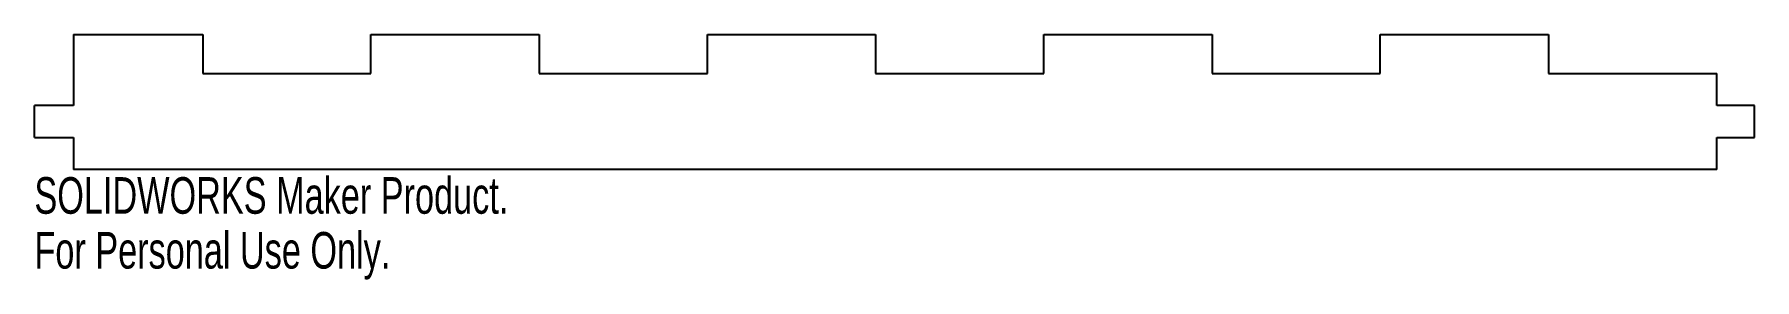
# Model space of a CAD drawing. Header units: millimetres. Extents: x -444 to -217, y -15 to 18.
import ezdxf

# ---------------------------------------------------------------- set-up
doc = ezdxf.new("R2010")
doc.units = ezdxf.units.MM
doc.styles.add('SLDTEXTSTYLE0', font='TXT', dxfattribs={"width": 0.7})

msp = doc.modelspace()

# ---------------------------------------------------------------- linework, layer by layer
at = {"color": 7, "linetype": 'Continuous', "lineweight": 25}
for p, q in [((-439.35, 17.85), (-422.27, 17.85)), ((-439.35, 17.85), (-439.35, 8.47)), ((-422.27, 17.85), (-422.27, 12.7)), ((-400.05, 17.85), (-377.82, 17.85)), ((-400.05, 12.7), (-400.05, 17.85)), ((-377.82, 17.85), (-377.82, 12.7)), ((-355.6, 17.85), (-333.38, 17.85)), ((-355.6, 12.7), (-355.6, 17.85)), ((-333.38, 17.85), (-333.38, 12.7)), ((-311.15, 17.85), (-288.93, 17.85)), ((-311.15, 12.7), (-311.15, 17.85)), ((-288.93, 17.85), (-288.93, 12.7)), ((-266.7, 17.85), (-244.47, 17.85)), ((-266.7, 12.7), (-266.7, 17.85)), ((-244.47, 17.85), (-244.47, 12.7)), ((-422.27, 12.7), (-400.05, 12.7)), ((-377.82, 12.7), (-355.6, 12.7)), ((-333.38, 12.7), (-311.15, 12.7)), ((-288.93, 12.7), (-266.7, 12.7)), ((-244.47, 12.7), (-222.25, 12.7)), ((-222.25, 8.47), (-222.25, 12.7)), ((-439.35, 8.47), (-444.5, 8.47)), ((-444.5, 4.23), (-444.5, 8.47)), ((-217.25, 8.47), (-222.25, 8.47)), ((-217.25, 4.23), (-217.25, 8.47)), ((-444.5, 4.23), (-439.35, 4.23)), ((-439.35, 4.23), (-439.35, 0)), ((-222.25, 0), (-222.25, 4.23)), ((-222.25, 4.23), (-217.25, 4.23)), ((-222.25, 0), (-439.35, 0))]:
    msp.add_line(p, q, dxfattribs=at)

# ---------------------------------------------------------------- texts
at = {"color": 7, "linetype": 'Continuous', "char_height": 4.8336, "attachment_point": 1, "style": 'SLDTEXTSTYLE0'}
for s, insert in [('SOLIDWORKS Maker Product.', (-444.5, -1.02)), ('For Personal Use Only.', (-444.5, -8.27))]:
    msp.add_mtext(s, dxfattribs=dict(at, insert=insert))

doc.saveas('drawing.dxf')
